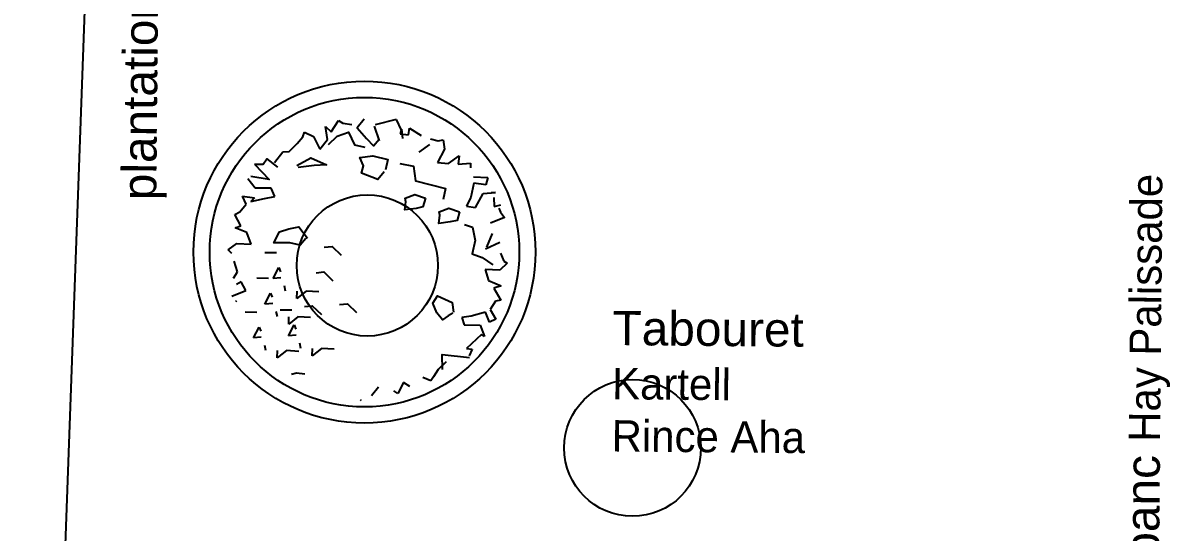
# Model space of a CAD drawing. Extents: x -27 to 25.3, y -8.5 to 57.5.
# Drawn here: x -13.565 to -10.881, y 46.59 to 47.781 of the extents above; entities that cross this region are included whole.
import ezdxf

# ---------------------------------------------------------------- set-up
doc = ezdxf.new("R2010")
doc.units = 0
doc.header["$LTSCALE"] = 0.002
for name, color, linetype in [('07-MOBILIER URBAIN', 1, 'Continuous'), ('_ANNO-CONCEPT-T', 7, 'Continuous'), ('A-mobilier', 252, 'Continuous'), ('ARBRES', 7, 'Continuous')]:
    doc.layers.add(name, color=color, linetype=linetype)
doc.layers.add('SA-ELEVATION', color=2, linetype='Continuous', true_color=0xffff00)
doc.layers.add('V_VEGETATION', color=7, linetype='Continuous', true_color=0x3f7f00)
doc.styles.get("Standard").update_dxf_attribs({"font": 'ARIALN.TTF'})

# ---------------------------------------------------------------- blocks, each defined once
blk = doc.blocks.new('Xref-R4-2018-11')
blk.add_lwpolyline([(-10.8402, 36.9333), (-10.394, 49.2781)])
blk = doc.blocks.new('A')
at = {"layer": 'V_VEGETATION', "color": 114, "linetype": 'Continuous', "transparency": 33554610}
for p, q in [((-0.977, 3.247), (-0.847, 3.129)), ((-0.933, 2.944), (-0.977, 3.247)), ((-0.847, 3.129), (-0.675, 3.395)), ((-0.675, 3.395), (-0.578, 3.332)), ((-0.578, 3.332), (-0.362, 3.295)), ((0.675, 3.413), (0.79, 3.167)), ((-1.642, 2.854), (-1.509, 3.008)), ((-1.509, 3.008), (-1.47, 3.12)), ((-1.47, 3.12), (-1.261, 3.019)), ((-1.261, 3.019), (-1.113, 2.718)), ((0.79, 3.167), (0.767, 3.079)), ((0.767, 3.079), (0.959, 3.057)), ((0.959, 3.057), (0.989, 3.209)), ((0.989, 3.209), (1.255, 3.037)), ((1.48, 2.96), (1.656, 2.915)), ((-1.832, 2.668), (-1.642, 2.854)), ((-1.113, 2.718), (-0.933, 2.944)), ((1.803, 2.717), (1.639, 2.411)), ((1.656, 2.915), (1.776, 2.94)), ((1.776, 2.94), (1.803, 2.717)), ((-2.172, 2.408), (-1.975, 2.658)), ((-1.975, 2.658), (-1.832, 2.668)), ((1.895, 2.383), (2.148, 2.562)), ((2.148, 2.562), (2.127, 2.37)), ((1.639, 2.411), (1.895, 2.383)), ((2.127, 2.37), (2.414, 2.39)), ((2.414, 2.39), (2.415, 2.286)), ((-2.627, 1.811), (-2.797, 2.024)), ((2.492, 1.928), (2.417, 1.599)), ((2.482, 2.071), (2.818, 2.06)), ((2.772, 1.883), (2.492, 1.928)), ((2.818, 2.06), (2.772, 1.883)), ((-2.92, 1.623), (-2.64, 1.579)), ((-2.837, 1.432), (-2.92, 1.623)), ((-2.251, 1.808), (-2.627, 1.811)), ((-2.408, 1.566), (-2.169, 1.617)), ((-2.169, 1.617), (-2.251, 1.808)), ((2.532, 1.353), (2.711, 1.683)), ((2.711, 1.683), (2.999, 1.703)), ((2.999, 1.703), (2.895, 1.701)), ((-2.987, 1.254), (-2.837, 1.432)), ((-2.64, 1.579), (-2.726, 1.498)), ((-2.726, 1.498), (-2.408, 1.566)), ((2.417, 1.599), (2.316, 1.39)), ((2.316, 1.39), (2.532, 1.353)), ((2.96, 1.59), (2.963, 1.383)), ((2.963, 1.383), (3.122, 1.417)), ((-3.098, 1.189), (-2.987, 1.254)), ((-2.958, 0.927), (-3.098, 1.189)), ((-3.093, 0.878), (-2.958, 0.927)), ((-2.82, 0.769), (-3.093, 0.878)), ((-2.721, 0.499), (-2.82, 0.769)), ((-3.254, 0.364), (-3.057, 0.511)), ((-3.173, 0.277), (-3.254, 0.364)), ((-3.057, 0.511), (-2.721, 0.499)), ((-2.124, 0.292), (-2.396, 0.297)), ((3.113, 0.29), (3.196, 0.1)), ((-3.04, -0.152), (-3.115, 0.102)), ((3.268, 0.053), (3.095, -0.109)), ((3.196, 0.1), (3.268, 0.053)), ((-3.134, -0.297), (-3.04, -0.152)), ((-2.204, -0.308), (-2.072, -0.05)), ((-2.072, -0.05), (-2.031, -0.146)), ((2.759, -0.098), (2.835, -0.353)), ((3.095, -0.109), (2.759, -0.098)), ((-2.949, -0.383), (-3.06, -0.448)), ((-2.842, -0.589), (-2.949, -0.383)), ((-2.317, -0.306), (-2.589, -0.301)), ((-2.021, -0.289), (-2.204, -0.308)), ((-1.913, -0.599), (-1.938, -0.48)), ((2.835, -0.353), (3.132, -0.476)), ((3.132, -0.476), (2.957, -0.535)), ((2.957, -0.535), (3.12, -0.812)), ((-3.168, -0.721), (-2.842, -0.589)), ((-2.397, -0.906), (-2.265, -0.648)), ((-2.265, -0.648), (-2.224, -0.744)), ((-1.433, -0.601), (-1.647, -0.772)), ((-1.647, -0.772), (-1.641, -0.604)), ((-1.137, -0.621), (-1.433, -0.601)), ((-3.063, -0.824), (-3.078, -0.848)), ((-2.214, -0.887), (-2.397, -0.906)), ((-1.767, -1.048), (-2.039, -1.044)), ((3.001, -0.838), (2.876, -1.031)), ((2.876, -1.031), (3.006, -1.253)), ((3.12, -0.812), (3.001, -0.838)), ((-2.588, -1.097), (-2.859, -1.092)), ((-2.106, -1.197), (-2.131, -1.078)), ((-1.626, -1.199), (-1.84, -1.37)), ((-1.84, -1.37), (-1.834, -1.202)), ((-1.33, -1.219), (-1.626, -1.199)), ((2.43, -1.189), (2.207, -1.216)), ((2.207, -1.216), (2.265, -1.391)), ((2.765, -1.096), (2.43, -1.189)), ((2.856, -1.327), (2.765, -1.096)), ((3.006, -1.253), (2.856, -1.327)), ((-2.667, -1.697), (-2.535, -1.44)), ((-2.535, -1.44), (-2.494, -1.535)), ((-1.847, -1.649), (-1.715, -1.391)), ((-1.715, -1.391), (-1.674, -1.487)), ((2.265, -1.391), (2.641, -1.394)), ((2.641, -1.394), (2.74, -1.664)), ((-2.484, -1.678), (-2.667, -1.697)), ((-2.376, -1.989), (-2.401, -1.869)), ((-1.664, -1.63), (-1.847, -1.649)), ((-1.556, -1.94), (-1.581, -1.821)), ((2.668, -1.617), (2.321, -1.941)), ((2.74, -1.664), (2.668, -1.617)), ((-1.896, -1.99), (-2.11, -2.161)), ((-2.11, -2.161), (-2.104, -1.993)), ((-1.601, -2.01), (-1.896, -1.99)), ((-1.076, -1.942), (-1.29, -2.112)), ((-1.29, -2.112), (-1.284, -1.945)), ((-0.78, -1.962), (-1.076, -1.942)), ((2.321, -1.941), (2.449, -1.955)), ((2.449, -1.955), (2.379, -2.116)), ((1.846, -2.251), (1.656, -2.437)), ((-1.658, -2.522), (-1.777, -2.548)), ((-1.466, -2.543), (-1.658, -2.522)), ((1.484, -2.703), (1.299, -2.618)), ((1.547, -2.607), (1.484, -2.703)), ((1.656, -2.437), (1.547, -2.607)), ((0.099, -3.042), (0.264, -2.84)), ((0.713, -2.993), (0.617, -2.931)), ((0.846, -2.736), (0.713, -2.993)), ((0.991, -2.83), (0.846, -2.736)), ((-0.171, -3.141), (-0.147, -3.157))]:
    blk.add_line(p, q, dxfattribs=at)
for points in [[(-0.076, 3.419), (-0.241, 3.217), (-0.022, 2.972), (0.14, 2.798), (0.274, 2.952)], [(0.282, 2.912), (0.166, 3.262)], [(0.675, 3.413), (0.181, 3.286)], [(0.833, 2.968), (0.806, 3.191)], [(1.212, 2.653), (1.465, 2.832)], [(-2.642, 2.37), (-2.435, 2.372), (-2.356, 2.493), (-2.106, 2.297)], [(0.396, 2.187), (0.246, 2.009), (-0.139, 2.156), (-0.093, 2.332), (-0.176, 2.523), (0.127, 2.567), (0.48, 2.476), (0.427, 2.235)], [(-2.642, 2.37), (-2.294, 2.007), (-2.726, 2.081)], [(1.361, 1.571), (1.3, 1.37), (1.141, 1.336), (0.878, 1.3), (0.899, 1.492), (0.882, 1.572), (1.112, 1.663), (1.361, 1.571)], [(2.158, 1.252), (2.097, 1.051), (1.937, 1.017), (1.674, 0.982), (1.696, 1.174), (1.679, 1.254), (1.909, 1.344), (2.158, 1.252)], [(3.075, 1.344), (3.116, 1.249), (3.206, 1.122), (2.88, 0.99)], [(-1.437, 0.628), (-1.57, 0.475), (-1.811, 0.527), (-2.186, 0.53), (-2.054, 0.788), (-1.839, 0.855), (-1.6, 0.906), (-1.397, 0.637)], [(3.102, 0.538), (2.761, 0.381)], [(2.792, 0.43), (2.931, 0.751)], [(-1.008, 0.427), (-0.824, 0.446), (-0.614, 0.241)], [(-1.201, -0.171), (-1.017, -0.152), (-0.807, -0.357)], [(1.998, -1.115), (1.887, -1.18), (1.76, -1.27), (1.623, -1.112), (1.532, -0.881), (1.641, -0.712), (1.987, -0.867), (2.014, -1.091)], [(-1.471, -0.962), (-1.288, -0.943), (-1.077, -1.148)], [(-0.651, -0.914), (-0.467, -0.895), (-0.257, -1.1)], [(1.76, -2.436), (1.748, -2.085), (2.388, -2.156)]]:
    blk.add_lwpolyline(points, dxfattribs=at)
at = {"layer": 'V_VEGETATION', "color": 114, "transparency": 33554610}
for points in [[(-0.913, 2.832), (-0.707, 3.027), (-0.441, 3.119), (-0.298, 2.821), (-0.062, 2.77)], [(-1.648, 2.34), (-1.326, 2.516), (-0.957, 2.356), (-1.246, 2.336), (-1.62, 2.295)], [(0.762, 2.386), (1.077, 2.319), (1.128, 1.981), (1.831, 1.801), (1.776, 1.544)], [(2.27, 0.962), (2.461, 0.892), (2.518, 0.582), (2.452, 0.268), (2.682, 0.189), (2.933, 0.016)]]:
    blk.add_lwpolyline(points, dxfattribs=at)
blk = doc.blocks.new('A$C0E126796')
at = {"layer": '07-MOBILIER URBAIN', "color": 251, "linetype": 'Continuous', "true_color": 0x636466}
blk.add_circle((1.7556, 9.146), 0.1652, dxfattribs=at)
at = {"layer": 'SA-ELEVATION', "ltscale": 0.01}
for centre, radius in [((1.7488, 9.1772), 0.4), ((1.7488, 9.1772), 0.3621), ((2.3759, 8.7192), 0.16)]:
    blk.add_circle(centre, radius, dxfattribs=at)
at = {"layer": 'ARBRES', "xscale": 0.1, "yscale": 0.1, "zscale": 0.1}
blk.add_blockref('A', (1.7556, 9.146), dxfattribs=at)
at = {"layer": '_ANNO-CONCEPT-T', "char_height": 0.08, "width": 1.472401, "attachment_point": 1}
for s, insert, rotation in [('{\\fArial|b0|i0|c0|p34;plantations en pot}', (1.1816, 9.2991), 89.5012), ('{\\fArial|b0|i0|c0|p34;banc \\fMangal|b0|i0|c0|p2;\\H0.91667x;Hay Palissade}', (3.5278, 8.4605), 89.5012), ('{\\fArial|b0|i0|c0|p34;Tabouret\\P\\fMangal|b0|i0|c0|p2;\\H0.91667x;Kartell\\PRince Aha}', (2.3297, 9.0398), 359.5012)]:
    blk.add_mtext(s, dxfattribs=dict(at, insert=insert, rotation=rotation))

msp = doc.modelspace()

# ---------------------------------------------------------------- block references
at = {"ltscale": 0.01}
msp.add_blockref('Xref-R4-2018-11', (-2.7244, 6.8691), dxfattribs=at)
at = {"layer": 'A-mobilier', "color": 30, "ltscale": 0.01, "true_color": 0xff7f00}
msp.add_blockref('A$C0E126796', (-14.5144, 38.0676), dxfattribs=at)

doc.saveas('drawing.dxf')
